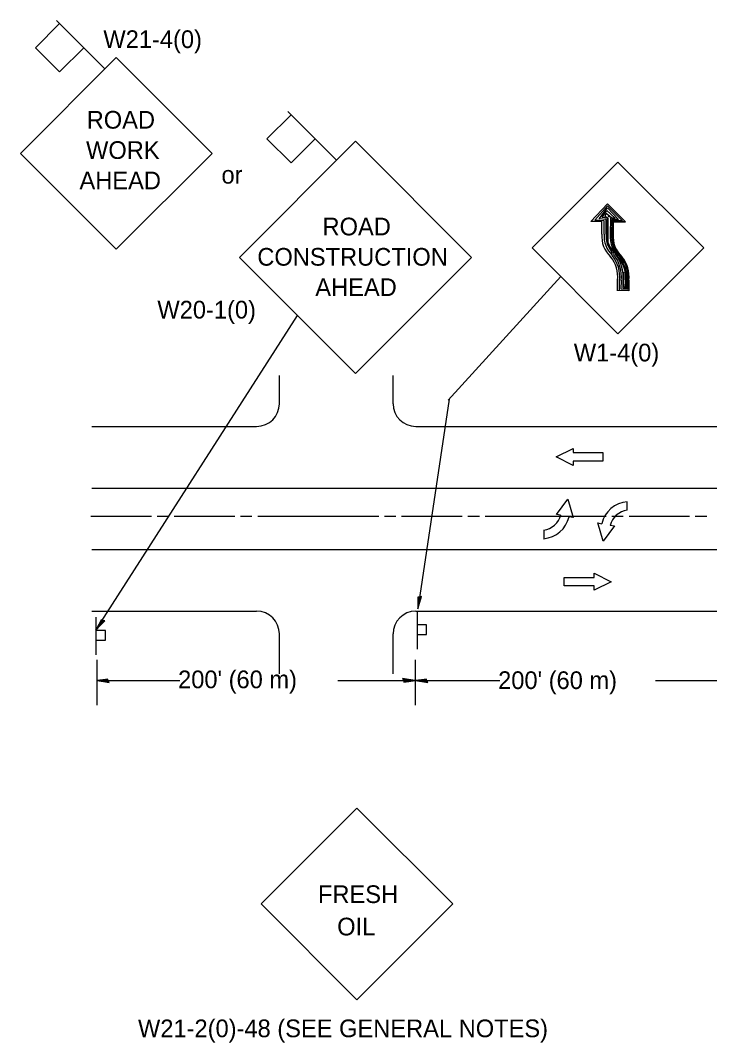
# Model space of a CAD drawing. Extents: x 87241 to 87921, y 74957 to 75436.
# Drawn here: x 87375.6 to 87469.1, y 75129.7 to 75268.4 of the extents above; entities that cross this region are included whole.
import ezdxf

# ---------------------------------------------------------------- set-up
doc = ezdxf.new("R2010")
doc.units = 0
for name, color, linetype in [('Alignment_EX_50 Centerline', 7, 'Continuous'), ('Design_PR_EOP', 7, 'Continuous'), ('Design_PR_PMK Symbols', 7, 'Continuous'), ('Design_PR_Roadway Dimensions', 7, 'Continuous'), ('Stage_Construction Traffic Control', 7, 'Continuous'), ('Topo_Traffic Sign', 7, 'Continuous')]:
    doc.layers.add(name, color=color, linetype=linetype)

msp = doc.modelspace()

# ---------------------------------------------------------------- linework, layer by layer
at = {"layer": 'Alignment_EX_50 Centerline'}
for points in [[(87385.18, 75201.1), (87393.4, 75201.1)], [(87394.18, 75201.1), (87395.72, 75201.1)], [(87396.49, 75201.1), (87404.72, 75201.1)], [(87405.49, 75201.1), (87407.03, 75201.1)], [(87407.81, 75201.1), (87424.26, 75201.1)], [(87425.03, 75201.1), (87426.58, 75201.1)], [(87427.35, 75201.1), (87435.58, 75201.1)], [(87436.35, 75201.1), (87437.89, 75201.1)], [(87438.66, 75201.1), (87455.12, 75201.1)], [(87455.89, 75201.1), (87457.43, 75201.1)], [(87458.2, 75201.1), (87466.43, 75201.1)], [(87467.2, 75201.1), (87468.75, 75201.1)]]:
    msp.add_lwpolyline(points, dxfattribs=at)
at = {"layer": 'Design_PR_EOP'}
for p, q in [((87410.76, 75216.38), (87410.76, 75220.22)), ((87426.19, 75216.38), (87426.19, 75220.22)), ((87385.31, 75213.3), (87407.67, 75213.3)), ((87429.27, 75213.3), (87501.52, 75213.3)), ((87385.31, 75188.23), (87407.67, 75188.23)), ((87429.27, 75188.23), (87501.52, 75188.23)), ((87410.76, 75179.75), (87410.76, 75185.14)), ((87426.19, 75179.75), (87426.19, 75185.14))]:
    msp.add_line(p, q, dxfattribs=at)
for centre, start, end in [((87407.67, 75216.38), 270, 0), ((87429.27, 75216.38), 180, 270), ((87407.67, 75185.14), 0, 90), ((87429.27, 75185.14), 90, 180)]:
    msp.add_arc(centre, 3.09, start, end, dxfattribs=at)
at = {"layer": 'Design_PR_PMK Symbols'}
for p, q in [((87385.31, 75204.94), (87858.91, 75204.94)), ((87457.96, 75201.92), (87457.96, 75203.07)), ((87446.62, 75199.23), (87446.62, 75198.07)), ((87385.31, 75196.59), (87858.91, 75196.59))]:
    msp.add_line(p, q, dxfattribs=at)
for points in [[(87454.67, 75209.74), (87454.67, 75208.59), (87450.62, 75208.59), (87450.62, 75208.01), (87448.31, 75209.16), (87450.62, 75210.32), (87450.62, 75209.74), (87454.67, 75209.74)], [(87448.92, 75201.25), (87448.35, 75201.35), (87449.89, 75203.43), (87450.63, 75200.95), (87450.06, 75201.04)], [(87455.66, 75199.9), (87456.23, 75199.8), (87454.69, 75197.72), (87453.95, 75200.2), (87454.52, 75200.1)], [(87449.42, 75191.65), (87449.42, 75192.81), (87453.47, 75192.81), (87453.47, 75193.38), (87455.78, 75192.23), (87453.47, 75191.07), (87453.47, 75191.65), (87449.42, 75191.65)]]:
    msp.add_lwpolyline(points, dxfattribs=at)
for centre, radius, start, end in [((87458.29, 75199.23), 3.87, 94.8518, 166.9748), ((87458.29, 75199.23), 2.71, 96.9303, 166.9748), ((87446.29, 75201.92), 2.71, 276.9303, 346.9748), ((87446.29, 75201.92), 3.87, 274.8518, 346.9748)]:
    msp.add_arc(centre, radius, start, end, dxfattribs=at)
at = {"layer": 'Design_PR_Roadway Dimensions'}
for p, q in [((87385.97, 75181.64), (87385.97, 75175.47)), ((87429.18, 75181.64), (87429.18, 75175.47)), ((87385.97, 75178.82), (87397.24, 75178.82)), ((87418.71, 75178.82), (87429.18, 75178.82)), ((87429.18, 75178.82), (87440.68, 75178.82)), ((87461.8, 75178.82), (87472.15, 75178.82))]:
    msp.add_line(p, q, dxfattribs=at)
for points in [[(87387.54, 75178.8), (87387.49, 75179.03), (87386.82, 75178.93), (87385.97, 75178.82), (87386.88, 75178.69), (87387.68, 75178.55), (87387.54, 75178.8), (87387.47, 75178.95), (87386.54, 75178.82), (87387.56, 75178.64), (87387.41, 75178.84), (87386.98, 75178.81), (87387.39, 75178.75)], [(87427.6, 75178.84), (87427.66, 75178.61), (87428.32, 75178.71), (87429.18, 75178.82), (87428.26, 75178.95), (87427.46, 75179.09), (87427.6, 75178.84), (87427.67, 75178.69), (87428.6, 75178.82), (87427.59, 75179), (87427.74, 75178.8), (87428.16, 75178.83), (87427.75, 75178.89)], [(87430.75, 75178.8), (87430.7, 75179.03), (87430.03, 75178.93), (87429.18, 75178.82), (87430.09, 75178.69), (87430.89, 75178.55), (87430.75, 75178.8), (87430.68, 75178.95), (87429.75, 75178.82), (87430.77, 75178.64), (87430.62, 75178.84), (87430.19, 75178.81), (87430.6, 75178.75)]]:
    msp.add_lwpolyline(points, dxfattribs=at)
at = {"layer": 'Stage_Construction Traffic Control'}
for p, q in [((87385.31, 75213.3), (87385.31, 75213.3)), ((87385.31, 75204.94), (87385.31, 75204.94)), ((87451.87, 75201.1), (87451.87, 75201.1)), ((87453.48, 75201.1), (87453.48, 75201.1)), ((87385.31, 75196.59), (87385.31, 75196.59)), ((87385.31, 75188.23), (87385.31, 75188.23))]:
    msp.add_line(p, q, dxfattribs=at)
at = {"layer": 'Topo_Traffic Sign'}
for p, q in [((87387.05, 75261.82), (87380.51, 75268.36)), ((87380.94, 75267.93), (87377.67, 75264.65)), ((87377.67, 75264.65), (87380.94, 75261.38)), ((87380.94, 75261.38), (87384.22, 75264.65)), ((87412.34, 75255.57), (87409.07, 75252.3)), ((87418.45, 75249.46), (87411.91, 75256.01)), ((87409.07, 75252.3), (87412.34, 75249.03)), ((87412.34, 75249.03), (87415.62, 75252.3)), ((87453.02, 75241.09), (87455.26, 75243.49)), ((87455.26, 75243.49), (87457.72, 75241.06)), ((87454.55, 75241.09), (87453.02, 75241.09)), ((87454.51, 75239.39), (87454.51, 75241.1)), ((87457.72, 75241.06), (87456.04, 75241.06)), ((87456.04, 75241.06), (87457.72, 75241.06)), ((87456.06, 75241.1), (87456.06, 75239.39)), ((87448.93, 75233.65), (87433.68, 75216.87)), ((87456.65, 75231.68), (87456.65, 75233.12)), ((87458.19, 75233.12), (87458.19, 75231.68)), ((87458.19, 75231.68), (87456.65, 75231.74)), ((87385.83, 75185.65), (87413.21, 75228.36)), ((87433.79, 75216.99), (87429.53, 75188.53)), ((87429.45, 75188.2), (87429.45, 75183.06)), ((87385.85, 75187.44), (87385.85, 75182.3))]:
    msp.add_line(p, q, dxfattribs=at)
for points in [[(87388.62, 75237.32), (87401.63, 75250.32), (87388.62, 75263.33), (87375.62, 75250.32), (87388.62, 75237.32)], [(87421.08, 75220.49), (87436.82, 75236.23), (87421.08, 75251.97), (87405.34, 75236.23), (87421.08, 75220.49)], [(87456.7, 75225.87), (87468.34, 75237.51), (87456.7, 75249.15), (87445.06, 75237.51), (87456.7, 75225.87)], [(87454.82, 75239.39), (87454.82, 75241.19), (87453.58, 75241.25), (87455.29, 75243.21), (87457.32, 75241.19), (87455.95, 75241.19), (87455.94, 75239.39)], [(87455.09, 75239.39), (87455.11, 75241.34), (87454.14, 75241.43), (87455.26, 75242.93), (87456.79, 75241.37), (87455.85, 75241.34), (87455.83, 75239.39)], [(87455.26, 75239.39), (87455.26, 75241.53), (87454.55, 75241.62), (87455.2, 75242.59), (87456.32, 75241.53), (87455.67, 75241.53), (87455.64, 75239.39)], [(87455.38, 75238.44), (87455.38, 75241.53), (87454.98, 75241.75), (87455.11, 75242.21), (87455.82, 75241.65), (87455.35, 75241.75)], [(87457.71, 75233.12), (87457.7, 75232.15), (87457.49, 75232.21), (87457.49, 75234.24)], [(87456.93, 75231.77), (87456.93, 75233.12)], [(87458.05, 75233.12), (87458.05, 75231.87), (87457.14, 75231.93), (87457.16, 75233.12)], [(87457.87, 75233.12), (87457.86, 75232.02), (87457.39, 75232.05), (87457.39, 75233.12)], [(87429.8, 75190.13), (87429.55, 75190.12), (87429.55, 75189.42), (87429.53, 75188.53), (87429.8, 75189.45), (87430.06, 75190.24), (87429.8, 75190.13), (87429.63, 75190.09), (87429.62, 75189.12), (87429.96, 75190.13), (87429.73, 75190), (87429.69, 75189.57), (87429.82, 75189.97)], [(87386.8, 75186.95), (87386.57, 75187.05), (87386.26, 75186.43), (87385.83, 75185.65), (87386.49, 75186.34), (87387.09, 75186.92), (87386.8, 75186.95), (87386.63, 75186.98), (87386.18, 75186.13), (87386.94, 75186.87), (87386.68, 75186.86), (87386.45, 75186.49), (87386.75, 75186.79)], [(87421.28, 75135.51), (87434.29, 75148.52), (87421.28, 75161.53), (87408.28, 75148.52), (87421.28, 75135.51)]]:
    msp.add_lwpolyline(points, dxfattribs=at)
for points in [[(87430.73, 75186.36), (87429.45, 75186.36), (87429.45, 75185.08), (87430.73, 75185.08)], [(87387.14, 75185.61), (87385.85, 75185.61), (87385.85, 75184.32), (87387.14, 75184.32)]]:
    msp.add_lwpolyline(points, close=True, dxfattribs=at)
for centre, radius, start, end in [((87458.27, 75239.07), 3.77, 175.099, 227.1427), ((87458.27, 75239.07), 3.46, 175.099, 227.1427), ((87458.27, 75239.07), 3.19, 175.099, 227.1427), ((87458.27, 75239.07), 3.02, 175.099, 227.1427), ((87459.81, 75239.07), 4.18, 175.099, 227.1427), ((87459.81, 75239.07), 4, 175.099, 227.1427), ((87459.81, 75239.07), 3.88, 175.099, 227.1427), ((87459.81, 75239.07), 3.77, 175.099, 227.1427), ((87452.22, 75233.55), 4.45, 354.5178, 38.3742), ((87452.22, 75233.55), 4.73, 354.5178, 38.3742), ((87452.22, 75233.55), 4.96, 354.5178, 38.3742), ((87452.22, 75233.55), 5.19, 354.5178, 38.3742), ((87453.76, 75233.55), 4.13, 354.5178, 38.3742), ((87453.76, 75233.55), 4.31, 354.5178, 38.3742), ((87453.76, 75233.55), 4.45, 354.5178, 38.3742), ((87453.76, 75233.55), 3.97, 354.5178, 38.3742)]:
    msp.add_arc(centre, radius, start, end, dxfattribs=at)

# ---------------------------------------------------------------- texts
at = {"layer": 'Design_PR_Roadway Dimensions'}
for p in [(87397.01, 75177.78), (87440.44, 75177.67)]:
    msp.add_text("200' (60 m)", height=2.3999, dxfattribs=at).set_placement(p)
at = {"layer": 'Topo_Traffic Sign'}
for s, height, p in [('W21-4(0)', 2.4, (87386.87, 75264.62)), ('ROAD', 2.4, (87384.61, 75253.69)), ('WORK', 2.4, (87384.52, 75249.58)), ('AHEAD', 2.4, (87383.63, 75245.46)), ('or', 2.4, (87402.9, 75246.23)), ('W20-1(0)', 2.4, (87394.2, 75227.93)), ('W1-4(0)', 2.4, (87450.71, 75222.11)), ('FRESH', 2.4, (87415.99, 75148.64)), ('OIL', 2.4, (87418.6, 75144.25)), ('W21-2(0)-48 (SEE GENERAL NOTES)', 2.3999, (87391.57, 75130.44))]:
    msp.add_text(s, height=height, dxfattribs=at).set_placement(p)
for s, height, p in [('ROAD', 2.4, (87416.61, 75239.21)), ('CONSTRUCTION', 2.3999, (87407.76, 75235.1)), ('AHEAD', 2.4, (87415.63, 75230.98))]:
    msp.add_text(s, height=height, rotation=0.0011, dxfattribs=at).set_placement(p)

doc.saveas('drawing.dxf')
